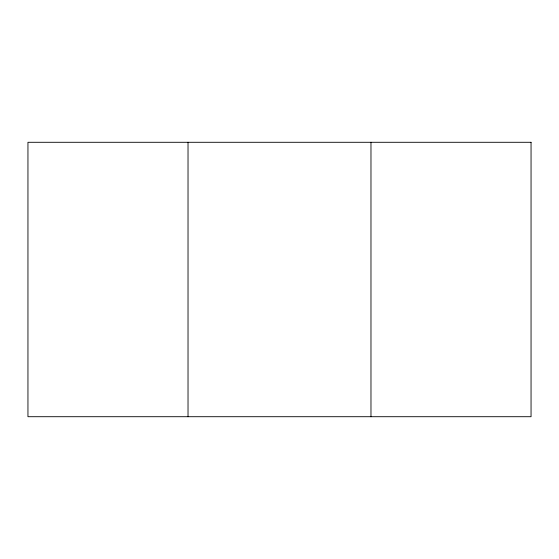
<?xml version="1.0" encoding="UTF-8"?>
<svg xmlns="http://www.w3.org/2000/svg" width="559" height="559" viewBox="0 0 559 559"><rect width="100%" height="100%" fill="white"/><g stroke="black" fill="none" stroke-linecap="round" stroke-linejoin="round"><path stroke-width="0.84" d="M370.973 142.293L370.973 416.707M188.027 142.293L188.027 416.707M531.05 142.293L27.95 142.293L27.95 416.707L531.05 416.707L531.05 142.293"/></g></svg>
